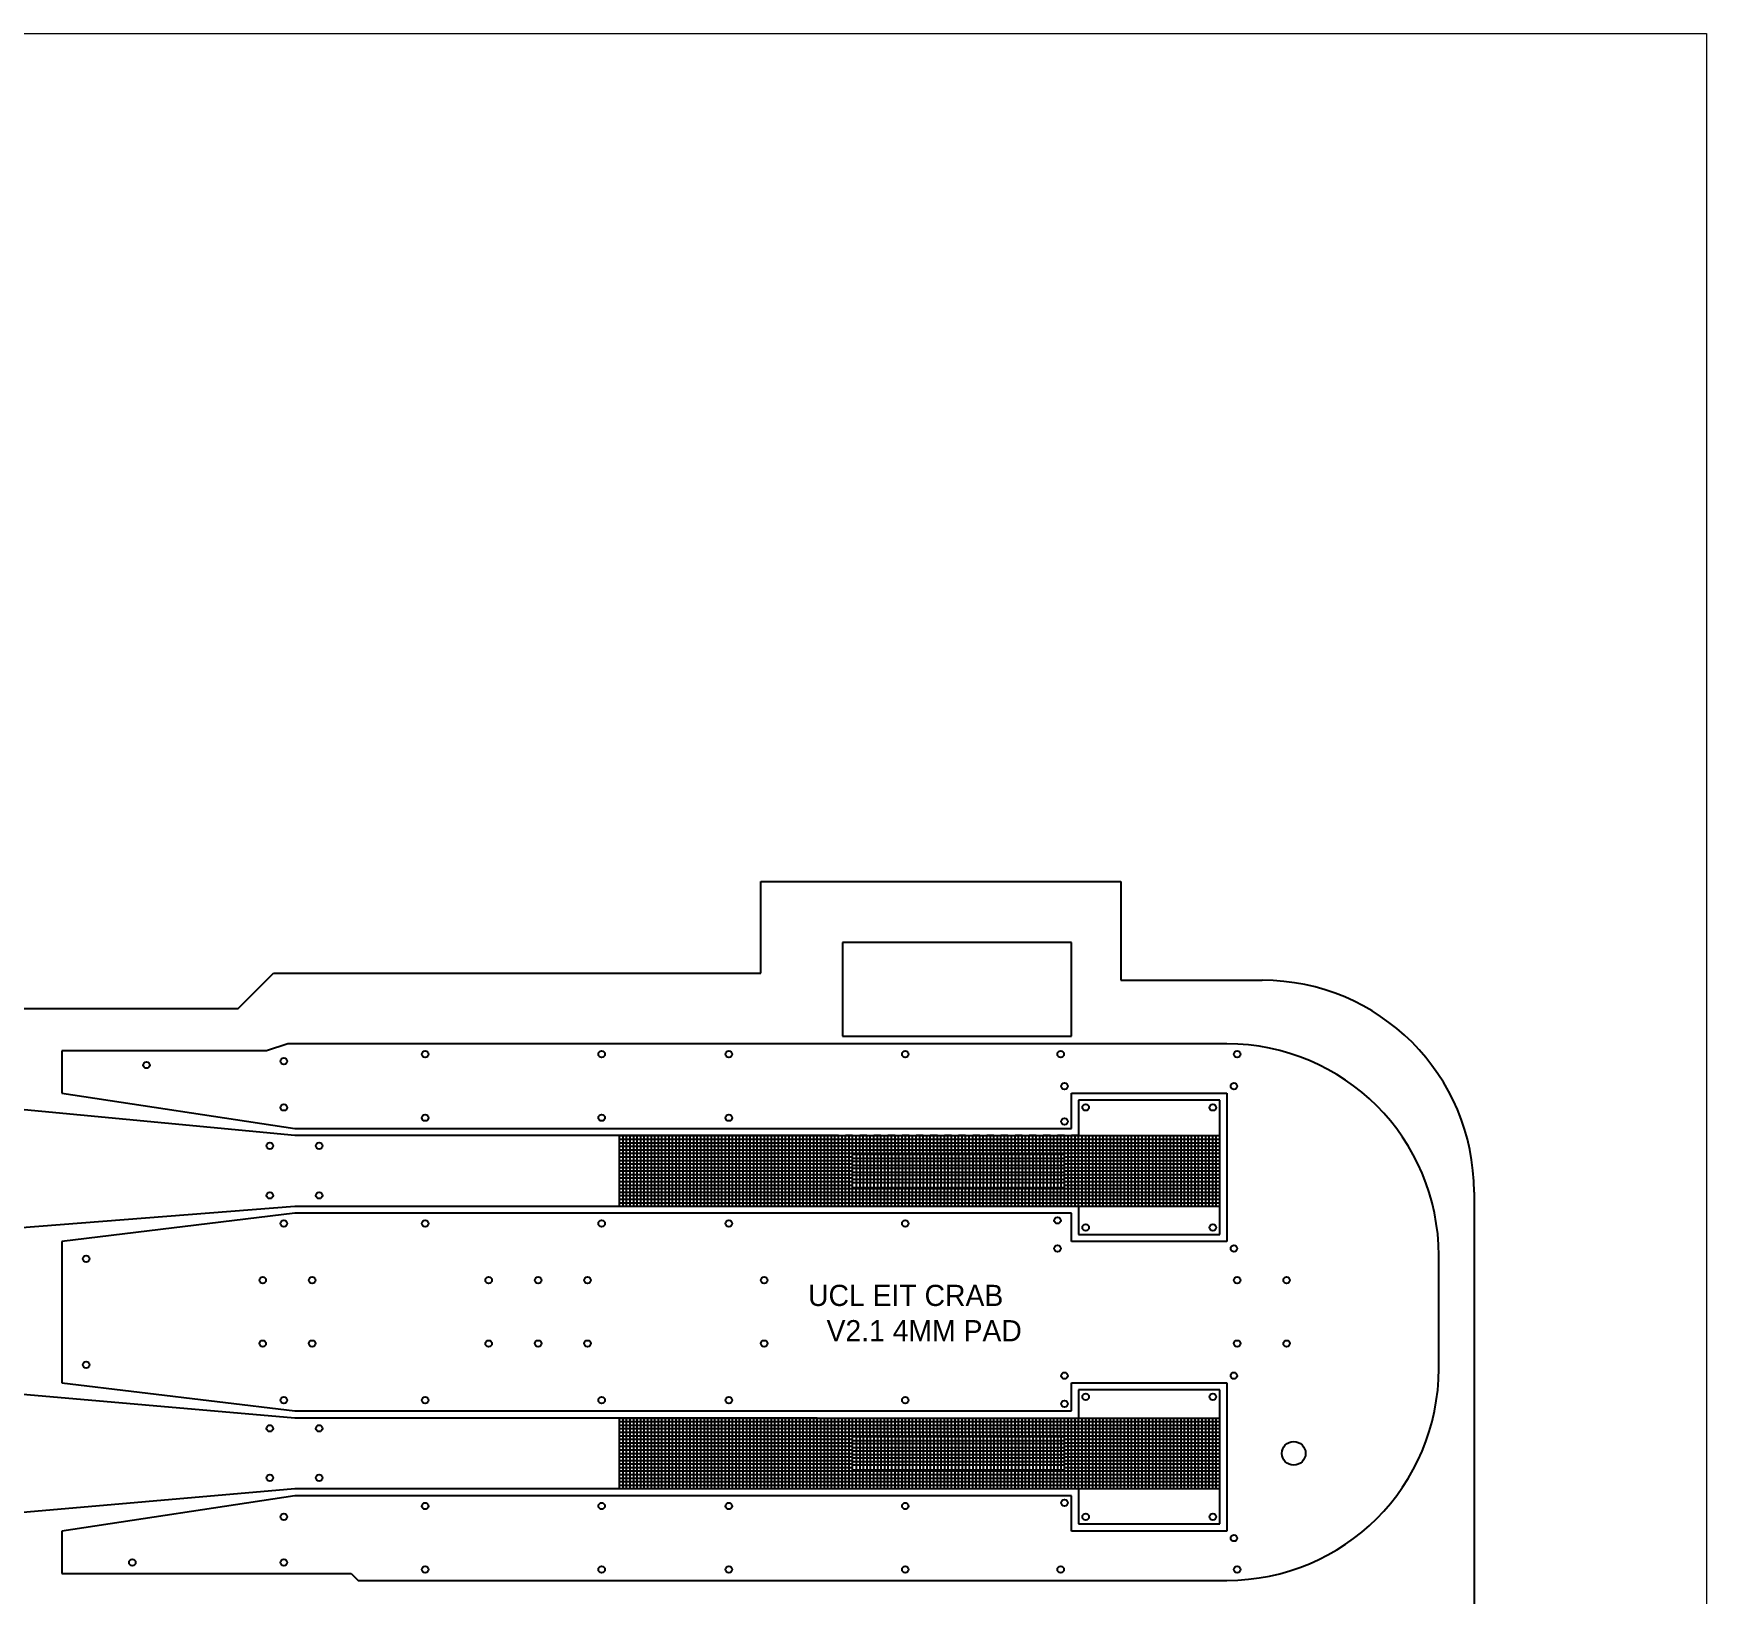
# Model space of a CAD drawing. Header units: millimetres. Extents: x 43.3 to 83.3, y 94.2 to 164.2.
# Drawn here: x 59.6 to 83.29, y 142.1 to 164.21 of the extents above; entities that cross this region are included whole.
import ezdxf

# ---------------------------------------------------------------- set-up
doc = ezdxf.new("R2010")
doc.units = ezdxf.units.MM
for name, color, linetype in [('Adhesion Layer', 52, 'Continuous'), ('Foil', 5, 'Continuous'), ('Opening', 1, 'Continuous'), ('Outline', 3, 'Continuous'), ('Rasters', 6, 'Continuous')]:
    doc.layers.add(name, color=color, linetype=linetype)

# ---------------------------------------------------------------- blocks, each defined once
blk = doc.blocks.new('*U50')
at = {"layer": 'Rasters'}
blk.add_line((0, 0.233), (0, -0.233), dxfattribs=at)
blk = doc.blocks.new('*U51')
at = {"layer": 'Rasters', "color": 0, "linetype": 'ByBlock', "lineweight": -2, "transparency": 16777216}
for p in [(0, 0), (0.05, 0), (0.1, 0), (0.15, 0), (0.2, 0), (0.25, 0), (0.3, 0), (0.35, 0), (0.4, 0), (0.45, 0), (0.5, 0), (0.55, 0), (0.6, 0), (0.65, 0), (0.7, 0), (0.75, 0), (0.8, 0), (0.85, 0), (0.9, 0), (0.95, 0), (1, 0), (1.05, 0), (1.1, 0), (1.15, 0), (1.2, 0), (1.25, 0), (1.3, 0), (1.35, 0), (1.4, 0), (1.45, 0), (1.5, 0), (1.55, 0), (1.6, 0), (1.65, 0), (1.7, 0), (1.75, 0), (1.8, 0), (1.85, 0), (1.9, 0), (1.95, 0), (2, 0), (2.05, 0), (2.1, 0), (2.15, 0), (2.2, 0), (2.25, 0), (2.3, 0), (2.35, 0), (2.4, 0), (2.45, 0), (2.5, 0), (2.55, 0), (2.6, 0), (2.65, 0), (2.7, 0), (2.75, 0), (2.8, 0), (2.85, 0), (2.9, 0)]:
    blk.add_blockref('*U50', p, dxfattribs=at)
blk = doc.blocks.new('*U48')
at = {"layer": 'Rasters'}
blk.add_line((0, 0.233), (0, -0.233), dxfattribs=at)
blk = doc.blocks.new('*U49')
at = {"layer": 'Rasters', "color": 0, "linetype": 'ByBlock', "lineweight": -2, "transparency": 16777216}
for p in [(0, 0), (0.05, 0), (0.1, 0), (0.15, 0), (0.2, 0), (0.25, 0), (0.3, 0), (0.35, 0), (0.4, 0), (0.45, 0), (0.5, 0), (0.55, 0), (0.6, 0), (0.65, 0), (0.7, 0), (0.75, 0), (0.8, 0), (0.85, 0), (0.9, 0), (0.95, 0), (1, 0), (1.05, 0), (1.1, 0), (1.15, 0), (1.2, 0), (1.25, 0), (1.3, 0), (1.35, 0), (1.4, 0), (1.45, 0), (1.5, 0), (1.55, 0), (1.6, 0), (1.65, 0), (1.7, 0), (1.75, 0), (1.8, 0), (1.85, 0), (1.9, 0), (1.95, 0), (2, 0), (2.05, 0), (2.1, 0), (2.15, 0), (2.2, 0), (2.25, 0), (2.3, 0), (2.35, 0), (2.4, 0), (2.45, 0), (2.5, 0), (2.55, 0), (2.6, 0), (2.65, 0), (2.7, 0), (2.75, 0), (2.8, 0), (2.85, 0), (2.9, 0)]:
    blk.add_blockref('*U48', p, dxfattribs=at)

msp = doc.modelspace()

# ---------------------------------------------------------------- linework, layer by layer
at = {"layer": 'Adhesion Layer'}
for p, q in [((67.9, 148.6), (76.4, 148.6)), ((67.9, 147.6), (67.9, 148.6)), ((67.9, 148.55), (76.4, 148.55)), ((67.95, 147.6), (67.95, 148.6)), ((68, 147.6), (68, 148.6)), ((68.05, 147.6), (68.05, 148.6)), ((68.1, 147.6), (68.1, 148.6)), ((68.15, 147.6), (68.15, 148.6)), ((68.2, 147.6), (68.2, 148.6)), ((68.25, 147.6), (68.25, 148.6)), ((68.3, 147.6), (68.3, 148.6)), ((68.35, 147.6), (68.35, 148.6)), ((68.4, 147.6), (68.4, 148.6)), ((68.45, 147.6), (68.45, 148.6)), ((68.5, 147.6), (68.5, 148.6)), ((68.55, 147.6), (68.55, 148.6)), ((68.6, 147.6), (68.6, 148.6)), ((68.65, 147.6), (68.65, 148.6)), ((68.7, 147.6), (68.7, 148.6)), ((68.75, 147.6), (68.75, 148.6)), ((68.8, 147.6), (68.8, 148.6)), ((68.85, 147.6), (68.85, 148.6)), ((68.9, 147.6), (68.9, 148.6)), ((68.95, 147.6), (68.95, 148.6)), ((69, 147.6), (69, 148.6)), ((69.05, 147.6), (69.05, 148.6)), ((69.1, 147.6), (69.1, 148.6)), ((69.15, 147.6), (69.15, 148.6)), ((69.2, 147.6), (69.2, 148.6)), ((69.25, 147.6), (69.25, 148.6)), ((69.3, 147.6), (69.3, 148.6)), ((69.35, 147.6), (69.35, 148.6)), ((69.4, 147.6), (69.4, 148.6)), ((69.45, 147.6), (69.45, 148.6)), ((69.5, 147.6), (69.5, 148.6)), ((69.55, 147.6), (69.55, 148.6)), ((69.6, 147.6), (69.6, 148.6)), ((69.65, 147.6), (69.65, 148.6)), ((69.7, 147.6), (69.7, 148.6)), ((69.75, 147.6), (69.75, 148.6)), ((69.8, 147.6), (69.8, 148.6)), ((69.85, 147.6), (69.85, 148.6)), ((69.9, 147.6), (69.9, 148.6)), ((69.95, 147.6), (69.95, 148.6)), ((70, 147.6), (70, 148.6)), ((70.05, 147.6), (70.05, 148.6)), ((70.1, 147.6), (70.1, 148.6)), ((70.15, 147.6), (70.15, 148.6)), ((70.2, 147.6), (70.2, 148.6)), ((70.25, 147.6), (70.25, 148.6)), ((70.3, 147.6), (70.3, 148.6)), ((70.35, 147.6), (70.35, 148.6)), ((70.4, 147.6), (70.4, 148.6)), ((70.45, 147.6), (70.45, 148.6)), ((70.5, 147.6), (70.5, 148.6)), ((70.55, 147.6), (70.55, 148.6)), ((70.6, 147.6), (70.6, 148.6)), ((70.65, 147.6), (70.65, 148.6)), ((70.7, 147.6), (70.7, 148.6)), ((70.75, 147.6), (70.75, 148.6)), ((70.8, 147.6), (70.8, 148.6)), ((70.85, 147.6), (70.85, 148.6)), ((70.9, 147.6), (70.9, 148.6)), ((70.95, 147.6), (70.95, 148.6)), ((71, 147.6), (71, 148.6)), ((71.05, 147.6), (71.05, 148.6)), ((71.1, 147.6), (71.1, 148.6)), ((71.15, 147.6), (71.15, 148.6)), ((71.2, 147.6), (71.2, 148.6)), ((71.25, 148.333), (71.25, 148.6)), ((71.3, 148.333), (71.3, 148.6)), ((71.35, 148.333), (71.35, 148.6)), ((71.4, 148.333), (71.4, 148.6)), ((71.45, 148.333), (71.45, 148.6)), ((71.5, 148.333), (71.5, 148.6)), ((71.55, 148.333), (71.55, 148.6)), ((71.6, 148.333), (71.6, 148.6)), ((71.65, 148.333), (71.65, 148.6)), ((71.7, 148.333), (71.7, 148.6)), ((71.75, 148.333), (71.75, 148.6)), ((71.8, 148.333), (71.8, 148.6)), ((71.85, 148.333), (71.85, 148.6)), ((71.9, 148.333), (71.9, 148.6)), ((71.95, 148.333), (71.95, 148.6)), ((72, 148.333), (72, 148.6)), ((72.05, 148.333), (72.05, 148.6)), ((72.1, 148.333), (72.1, 148.6)), ((72.15, 148.333), (72.15, 148.6)), ((72.2, 148.333), (72.2, 148.6)), ((72.25, 148.333), (72.25, 148.6)), ((72.3, 148.333), (72.3, 148.6)), ((72.35, 148.333), (72.35, 148.6)), ((72.4, 148.333), (72.4, 148.6)), ((72.45, 148.333), (72.45, 148.6)), ((72.5, 148.333), (72.5, 148.6)), ((72.55, 148.333), (72.55, 148.6)), ((72.6, 148.333), (72.6, 148.6)), ((72.65, 148.333), (72.65, 148.6)), ((72.7, 148.333), (72.7, 148.6)), ((72.75, 148.333), (72.75, 148.6)), ((72.8, 148.333), (72.8, 148.6)), ((72.85, 148.333), (72.85, 148.6)), ((72.9, 148.333), (72.9, 148.6)), ((72.95, 148.333), (72.95, 148.6)), ((73, 148.333), (73, 148.6)), ((73.05, 148.333), (73.05, 148.6)), ((73.1, 148.333), (73.1, 148.6)), ((73.15, 148.333), (73.15, 148.6)), ((73.2, 148.333), (73.2, 148.6)), ((73.25, 148.333), (73.25, 148.6)), ((73.3, 148.333), (73.3, 148.6)), ((73.35, 148.333), (73.35, 148.6)), ((73.4, 148.333), (73.4, 148.6)), ((73.45, 148.333), (73.45, 148.6)), ((73.5, 148.333), (73.5, 148.6)), ((73.55, 148.333), (73.55, 148.6)), ((73.6, 148.333), (73.6, 148.6)), ((73.65, 148.333), (73.65, 148.6)), ((73.7, 148.333), (73.7, 148.6)), ((73.75, 148.333), (73.75, 148.6)), ((73.8, 148.333), (73.8, 148.6)), ((73.85, 148.333), (73.85, 148.6)), ((73.9, 148.333), (73.9, 148.6)), ((73.95, 148.333), (73.95, 148.6)), ((74, 148.333), (74, 148.6)), ((74.05, 148.333), (74.05, 148.6)), ((74.1, 148.333), (74.1, 148.6)), ((74.15, 148.333), (74.15, 148.6)), ((74.2, 147.6), (74.2, 148.6)), ((74.25, 147.6), (74.25, 148.6)), ((74.3, 147.6), (74.3, 148.6)), ((74.35, 147.6), (74.35, 148.6)), ((74.4, 147.6), (74.4, 148.6)), ((74.45, 147.6), (74.45, 148.6)), ((74.5, 147.6), (74.5, 148.6)), ((74.55, 147.6), (74.55, 148.6)), ((74.6, 147.6), (74.6, 148.6)), ((74.65, 147.6), (74.65, 148.6)), ((74.7, 147.6), (74.7, 148.6)), ((74.75, 147.6), (74.75, 148.6)), ((74.8, 147.6), (74.8, 148.6)), ((74.85, 147.6), (74.85, 148.6)), ((74.9, 147.6), (74.9, 148.6)), ((74.95, 147.6), (74.95, 148.6)), ((75, 147.6), (75, 148.6)), ((75.05, 147.6), (75.05, 148.6)), ((75.1, 147.6), (75.1, 148.6)), ((75.15, 147.6), (75.15, 148.6)), ((75.2, 147.6), (75.2, 148.6)), ((75.25, 147.6), (75.25, 148.6)), ((75.3, 147.6), (75.3, 148.6)), ((75.35, 147.6), (75.35, 148.6)), ((75.4, 147.6), (75.4, 148.6)), ((75.45, 147.6), (75.45, 148.6)), ((75.5, 147.6), (75.5, 148.6)), ((75.55, 147.6), (75.55, 148.6)), ((75.6, 147.6), (75.6, 148.6)), ((75.65, 147.6), (75.65, 148.6)), ((75.7, 147.6), (75.7, 148.6)), ((75.75, 147.6), (75.75, 148.6)), ((75.8, 147.6), (75.8, 148.6)), ((75.85, 147.6), (75.85, 148.6)), ((75.9, 147.6), (75.9, 148.6)), ((75.95, 147.6), (75.95, 148.6)), ((76, 147.6), (76, 148.6)), ((76.05, 147.6), (76.05, 148.6)), ((76.1, 147.6), (76.1, 148.6)), ((76.15, 147.6), (76.15, 148.6)), ((76.2, 147.6), (76.2, 148.6)), ((76.25, 147.6), (76.25, 148.6)), ((76.3, 147.6), (76.3, 148.6)), ((76.35, 147.6), (76.35, 148.6)), ((76.4, 147.6), (76.4, 148.6)), ((67.9, 148.5), (76.4, 148.5)), ((67.9, 148.45), (76.4, 148.45)), ((67.9, 148.4), (76.4, 148.4)), ((67.9, 148.35), (76.4, 148.35)), ((67.9, 148.3), (71.2, 148.3)), ((67.9, 148.25), (71.2, 148.25)), ((67.9, 148.2), (71.2, 148.2)), ((67.9, 148.15), (71.2, 148.15)), ((67.9, 148.1), (71.2, 148.1)), ((74.2, 148.3), (76.4, 148.3)), ((74.2, 148.25), (76.4, 148.25)), ((74.2, 148.2), (76.4, 148.2)), ((74.2, 148.15), (76.4, 148.15)), ((74.2, 148.1), (76.4, 148.1)), ((67.9, 148.05), (71.2, 148.05)), ((67.9, 148), (71.2, 148)), ((67.9, 147.95), (71.2, 147.95)), ((67.9, 147.9), (71.2, 147.9)), ((67.9, 147.85), (76.4, 147.85)), ((71.25, 147.6), (71.25, 147.867)), ((71.3, 147.6), (71.3, 147.867)), ((71.35, 147.6), (71.35, 147.867)), ((71.4, 147.6), (71.4, 147.867)), ((71.45, 147.6), (71.45, 147.867)), ((71.5, 147.6), (71.5, 147.867)), ((71.55, 147.6), (71.55, 147.867)), ((71.6, 147.6), (71.6, 147.867)), ((71.65, 147.6), (71.65, 147.867)), ((71.7, 147.6), (71.7, 147.867)), ((71.75, 147.6), (71.75, 147.867)), ((71.8, 147.6), (71.8, 147.867)), ((71.85, 147.6), (71.85, 147.867)), ((71.9, 147.6), (71.9, 147.867)), ((71.95, 147.6), (71.95, 147.867)), ((72, 147.6), (72, 147.867)), ((72.05, 147.6), (72.05, 147.867)), ((72.1, 147.6), (72.1, 147.867)), ((72.15, 147.6), (72.15, 147.867)), ((72.2, 147.6), (72.2, 147.867)), ((72.25, 147.6), (72.25, 147.867)), ((72.3, 147.6), (72.3, 147.867)), ((72.35, 147.6), (72.35, 147.867)), ((72.4, 147.6), (72.4, 147.867)), ((72.45, 147.6), (72.45, 147.867)), ((72.5, 147.6), (72.5, 147.867)), ((72.55, 147.6), (72.55, 147.867)), ((72.6, 147.6), (72.6, 147.867)), ((72.65, 147.6), (72.65, 147.867)), ((72.7, 147.6), (72.7, 147.867)), ((72.75, 147.6), (72.75, 147.867)), ((72.8, 147.6), (72.8, 147.867)), ((72.85, 147.6), (72.85, 147.867)), ((72.9, 147.6), (72.9, 147.867)), ((72.95, 147.6), (72.95, 147.867)), ((73, 147.6), (73, 147.867)), ((73.05, 147.6), (73.05, 147.867)), ((73.1, 147.6), (73.1, 147.867)), ((73.15, 147.6), (73.15, 147.867)), ((73.2, 147.6), (73.2, 147.867)), ((73.25, 147.6), (73.25, 147.867)), ((73.3, 147.6), (73.3, 147.867)), ((73.35, 147.6), (73.35, 147.867)), ((73.4, 147.6), (73.4, 147.867)), ((73.45, 147.6), (73.45, 147.867)), ((73.5, 147.6), (73.5, 147.867)), ((73.55, 147.6), (73.55, 147.867)), ((73.6, 147.6), (73.6, 147.867)), ((73.65, 147.6), (73.65, 147.867)), ((73.7, 147.6), (73.7, 147.867)), ((73.75, 147.6), (73.75, 147.867)), ((73.8, 147.6), (73.8, 147.867)), ((73.85, 147.6), (73.85, 147.867)), ((73.9, 147.6), (73.9, 147.867)), ((73.95, 147.6), (73.95, 147.867)), ((74, 147.6), (74, 147.867)), ((74.05, 147.6), (74.05, 147.867)), ((74.1, 147.6), (74.1, 147.867)), ((74.15, 147.6), (74.15, 147.867)), ((74.2, 148.05), (76.4, 148.05)), ((74.2, 148), (76.4, 148)), ((74.2, 147.95), (76.4, 147.95)), ((74.2, 147.9), (76.4, 147.9)), ((67.9, 147.8), (76.4, 147.8)), ((67.9, 147.75), (76.4, 147.75)), ((67.9, 147.7), (76.4, 147.7)), ((67.9, 147.65), (76.4, 147.65)), ((67.9, 147.6), (76.4, 147.6)), ((67.9, 143.6), (67.9, 144.6)), ((67.9, 144.6), (76.4, 144.6)), ((67.9, 144.55), (76.4, 144.55)), ((67.95, 143.6), (67.95, 144.6)), ((68, 143.6), (68, 144.6)), ((68.05, 143.6), (68.05, 144.6)), ((68.1, 143.6), (68.1, 144.6)), ((68.15, 143.6), (68.15, 144.6)), ((68.2, 143.6), (68.2, 144.6)), ((68.25, 143.6), (68.25, 144.6)), ((68.3, 143.6), (68.3, 144.6)), ((68.35, 143.6), (68.35, 144.6)), ((68.4, 143.6), (68.4, 144.6)), ((68.45, 143.6), (68.45, 144.6)), ((68.5, 143.6), (68.5, 144.6)), ((68.55, 143.6), (68.55, 144.6)), ((68.6, 143.6), (68.6, 144.6)), ((68.65, 143.6), (68.65, 144.6)), ((68.7, 143.6), (68.7, 144.6)), ((68.75, 143.6), (68.75, 144.6)), ((68.8, 143.6), (68.8, 144.6)), ((68.85, 143.6), (68.85, 144.6)), ((68.9, 143.6), (68.9, 144.6)), ((68.95, 143.6), (68.95, 144.6)), ((69, 143.6), (69, 144.6)), ((69.05, 143.6), (69.05, 144.6)), ((69.1, 143.6), (69.1, 144.6)), ((69.15, 143.6), (69.15, 144.6)), ((69.2, 143.6), (69.2, 144.6)), ((69.25, 143.6), (69.25, 144.6)), ((69.3, 143.6), (69.3, 144.6)), ((69.35, 143.6), (69.35, 144.6)), ((69.4, 143.6), (69.4, 144.6)), ((69.45, 143.6), (69.45, 144.6)), ((69.5, 143.6), (69.5, 144.6)), ((69.55, 143.6), (69.55, 144.6)), ((69.6, 143.6), (69.6, 144.6)), ((69.65, 143.6), (69.65, 144.6)), ((69.7, 143.6), (69.7, 144.6)), ((69.75, 143.6), (69.75, 144.6)), ((69.8, 143.6), (69.8, 144.6)), ((69.85, 143.6), (69.85, 144.6)), ((69.9, 143.6), (69.9, 144.6)), ((69.95, 143.6), (69.95, 144.6)), ((70, 143.6), (70, 144.6)), ((70.05, 143.6), (70.05, 144.6)), ((70.1, 143.6), (70.1, 144.6)), ((70.15, 143.6), (70.15, 144.6)), ((70.2, 143.6), (70.2, 144.6)), ((70.25, 143.6), (70.25, 144.6)), ((70.3, 143.6), (70.3, 144.6)), ((70.35, 143.6), (70.35, 144.6)), ((70.4, 143.6), (70.4, 144.6)), ((70.45, 143.6), (70.45, 144.6)), ((70.5, 143.6), (70.5, 144.6)), ((70.55, 143.6), (70.55, 144.6)), ((70.6, 143.6), (70.6, 144.6)), ((70.65, 143.6), (70.65, 144.6)), ((70.7, 143.6), (70.7, 144.6)), ((70.75, 143.6), (70.75, 144.6)), ((70.8, 143.6), (70.8, 144.6)), ((70.85, 143.6), (70.85, 144.6)), ((70.9, 143.6), (70.9, 144.6)), ((70.95, 143.6), (70.95, 144.6)), ((71, 143.6), (71, 144.6)), ((71.05, 143.6), (71.05, 144.6)), ((71.1, 143.6), (71.1, 144.6)), ((71.15, 143.6), (71.15, 144.6)), ((71.2, 143.6), (71.2, 144.6)), ((71.25, 144.333), (71.25, 144.6)), ((71.3, 144.333), (71.3, 144.6)), ((71.35, 144.333), (71.35, 144.6)), ((71.4, 144.333), (71.4, 144.6)), ((71.45, 144.333), (71.45, 144.6)), ((71.5, 144.333), (71.5, 144.6)), ((71.55, 144.333), (71.55, 144.6)), ((71.6, 144.333), (71.6, 144.6)), ((71.65, 144.333), (71.65, 144.6)), ((71.7, 144.333), (71.7, 144.6)), ((71.75, 144.333), (71.75, 144.6)), ((71.8, 144.333), (71.8, 144.6)), ((71.85, 144.333), (71.85, 144.6)), ((71.9, 144.333), (71.9, 144.6)), ((71.95, 144.333), (71.95, 144.6)), ((72, 144.333), (72, 144.6)), ((72.05, 144.333), (72.05, 144.6)), ((72.1, 144.333), (72.1, 144.6)), ((72.15, 144.333), (72.15, 144.6)), ((72.2, 144.333), (72.2, 144.6)), ((72.25, 144.333), (72.25, 144.6)), ((72.3, 144.333), (72.3, 144.6)), ((72.35, 144.333), (72.35, 144.6)), ((72.4, 144.333), (72.4, 144.6)), ((72.45, 144.333), (72.45, 144.6)), ((72.5, 144.333), (72.5, 144.6)), ((72.55, 144.333), (72.55, 144.6)), ((72.6, 144.333), (72.6, 144.6)), ((72.65, 144.333), (72.65, 144.6)), ((72.7, 144.333), (72.7, 144.6)), ((72.75, 144.333), (72.75, 144.6)), ((72.8, 144.333), (72.8, 144.6)), ((72.85, 144.333), (72.85, 144.6)), ((72.9, 144.333), (72.9, 144.6)), ((72.95, 144.333), (72.95, 144.6)), ((73, 144.333), (73, 144.6)), ((73.05, 144.333), (73.05, 144.6)), ((73.1, 144.333), (73.1, 144.6)), ((73.15, 144.333), (73.15, 144.6)), ((73.2, 144.333), (73.2, 144.6)), ((73.25, 144.333), (73.25, 144.6)), ((73.3, 144.333), (73.3, 144.6)), ((73.35, 144.333), (73.35, 144.6)), ((73.4, 144.333), (73.4, 144.6)), ((73.45, 144.333), (73.45, 144.6)), ((73.5, 144.333), (73.5, 144.6)), ((73.55, 144.333), (73.55, 144.6)), ((73.6, 144.333), (73.6, 144.6)), ((73.65, 144.333), (73.65, 144.6)), ((73.7, 144.333), (73.7, 144.6)), ((73.75, 144.333), (73.75, 144.6)), ((73.8, 144.333), (73.8, 144.6)), ((73.85, 144.333), (73.85, 144.6)), ((73.9, 144.333), (73.9, 144.6)), ((73.95, 144.333), (73.95, 144.6)), ((74, 144.333), (74, 144.6)), ((74.05, 144.333), (74.05, 144.6)), ((74.1, 144.333), (74.1, 144.6)), ((74.15, 144.333), (74.15, 144.6)), ((74.2, 143.6), (74.2, 144.6)), ((74.25, 143.6), (74.25, 144.6)), ((74.3, 143.6), (74.3, 144.6)), ((74.35, 143.6), (74.35, 144.6)), ((74.4, 143.6), (74.4, 144.6)), ((74.45, 143.6), (74.45, 144.6)), ((74.5, 143.6), (74.5, 144.6)), ((74.55, 143.6), (74.55, 144.6)), ((74.6, 143.6), (74.6, 144.6)), ((74.65, 143.6), (74.65, 144.6)), ((74.7, 143.6), (74.7, 144.6)), ((74.75, 143.6), (74.75, 144.6)), ((74.8, 143.6), (74.8, 144.6)), ((74.85, 143.6), (74.85, 144.6)), ((74.9, 143.6), (74.9, 144.6)), ((74.95, 143.6), (74.95, 144.6)), ((75, 143.6), (75, 144.6)), ((75.05, 143.6), (75.05, 144.6)), ((75.1, 143.6), (75.1, 144.6)), ((75.15, 143.6), (75.15, 144.6)), ((75.2, 143.6), (75.2, 144.6)), ((75.25, 143.6), (75.25, 144.6)), ((75.3, 143.6), (75.3, 144.6)), ((75.35, 143.6), (75.35, 144.6)), ((75.4, 143.6), (75.4, 144.6)), ((75.45, 143.6), (75.45, 144.6)), ((75.5, 143.6), (75.5, 144.6)), ((75.55, 143.6), (75.55, 144.6)), ((75.6, 143.6), (75.6, 144.6)), ((75.65, 143.6), (75.65, 144.6)), ((75.7, 143.6), (75.7, 144.6)), ((75.75, 143.6), (75.75, 144.6)), ((75.8, 143.6), (75.8, 144.6)), ((75.85, 143.6), (75.85, 144.6)), ((75.9, 143.6), (75.9, 144.6)), ((75.95, 143.6), (75.95, 144.6)), ((76, 143.6), (76, 144.6)), ((76.05, 143.6), (76.05, 144.6)), ((76.1, 143.6), (76.1, 144.6)), ((76.15, 143.6), (76.15, 144.6)), ((76.2, 143.6), (76.2, 144.6)), ((76.25, 143.6), (76.25, 144.6)), ((76.3, 143.6), (76.3, 144.6)), ((76.35, 143.6), (76.35, 144.6)), ((76.4, 143.6), (76.4, 144.6)), ((67.9, 144.5), (76.4, 144.5)), ((67.9, 144.45), (76.4, 144.45)), ((67.9, 144.4), (76.4, 144.4)), ((67.9, 144.35), (76.4, 144.35)), ((67.9, 144.3), (71.2, 144.3)), ((74.2, 144.3), (76.4, 144.3)), ((67.9, 144.25), (71.2, 144.25)), ((67.9, 144.2), (71.2, 144.2)), ((67.9, 144.15), (71.2, 144.15)), ((67.9, 144.1), (71.2, 144.1)), ((67.9, 144.05), (71.2, 144.05)), ((74.2, 144.25), (76.4, 144.25)), ((74.2, 144.2), (76.4, 144.2)), ((74.2, 144.15), (76.4, 144.15)), ((74.2, 144.1), (76.4, 144.1)), ((74.2, 144.05), (76.4, 144.05)), ((67.9, 144), (71.2, 144)), ((67.9, 143.95), (71.2, 143.95)), ((67.9, 143.9), (71.2, 143.9)), ((67.9, 143.85), (76.4, 143.85)), ((71.25, 143.6), (71.25, 143.867)), ((71.3, 143.6), (71.3, 143.867)), ((71.35, 143.6), (71.35, 143.867)), ((71.4, 143.6), (71.4, 143.867)), ((71.45, 143.6), (71.45, 143.867)), ((71.5, 143.6), (71.5, 143.867)), ((71.55, 143.6), (71.55, 143.867)), ((71.6, 143.6), (71.6, 143.867)), ((71.65, 143.6), (71.65, 143.867)), ((71.7, 143.6), (71.7, 143.867)), ((71.75, 143.6), (71.75, 143.867)), ((71.8, 143.6), (71.8, 143.867)), ((71.85, 143.6), (71.85, 143.867)), ((71.9, 143.6), (71.9, 143.867)), ((71.95, 143.6), (71.95, 143.867)), ((72, 143.6), (72, 143.867)), ((72.05, 143.6), (72.05, 143.867)), ((72.1, 143.6), (72.1, 143.867)), ((72.15, 143.6), (72.15, 143.867)), ((72.2, 143.6), (72.2, 143.867)), ((72.25, 143.6), (72.25, 143.867)), ((72.3, 143.6), (72.3, 143.867)), ((72.35, 143.6), (72.35, 143.867)), ((72.4, 143.6), (72.4, 143.867)), ((72.45, 143.6), (72.45, 143.867)), ((72.5, 143.6), (72.5, 143.867)), ((72.55, 143.6), (72.55, 143.867)), ((72.6, 143.6), (72.6, 143.867)), ((72.65, 143.6), (72.65, 143.867)), ((72.7, 143.6), (72.7, 143.867)), ((72.75, 143.6), (72.75, 143.867)), ((72.8, 143.6), (72.8, 143.867)), ((72.85, 143.6), (72.85, 143.867)), ((72.9, 143.6), (72.9, 143.867)), ((72.95, 143.6), (72.95, 143.867)), ((73, 143.6), (73, 143.867)), ((73.05, 143.6), (73.05, 143.867)), ((73.1, 143.6), (73.1, 143.867)), ((73.15, 143.6), (73.15, 143.867)), ((73.2, 143.6), (73.2, 143.867)), ((73.25, 143.6), (73.25, 143.867)), ((73.3, 143.6), (73.3, 143.867)), ((73.35, 143.6), (73.35, 143.867)), ((73.4, 143.6), (73.4, 143.867)), ((73.45, 143.6), (73.45, 143.867)), ((73.5, 143.6), (73.5, 143.867)), ((73.55, 143.6), (73.55, 143.867)), ((73.6, 143.6), (73.6, 143.867)), ((73.65, 143.6), (73.65, 143.867)), ((73.7, 143.6), (73.7, 143.867)), ((73.75, 143.6), (73.75, 143.867)), ((73.8, 143.6), (73.8, 143.867)), ((73.85, 143.6), (73.85, 143.867)), ((73.9, 143.6), (73.9, 143.867)), ((73.95, 143.6), (73.95, 143.867)), ((74, 143.6), (74, 143.867)), ((74.05, 143.6), (74.05, 143.867)), ((74.1, 143.6), (74.1, 143.867)), ((74.15, 143.6), (74.15, 143.867)), ((74.2, 144), (76.4, 144)), ((74.2, 143.95), (76.4, 143.95)), ((74.2, 143.9), (76.4, 143.9)), ((67.9, 143.8), (76.4, 143.8)), ((67.9, 143.75), (76.4, 143.75)), ((67.9, 143.7), (76.4, 143.7)), ((67.9, 143.65), (76.4, 143.65)), ((67.9, 143.6), (76.4, 143.6))]:
    msp.add_line(p, q, dxfattribs=at)
at = {"layer": 'Foil'}
for p, q in [((74.2, 151.336), (71.057, 151.336)), ((71.057, 151.336), (71.057, 150.01)), ((74.3, 151.336), (74.2, 151.336)), ((74.3, 150.01), (74.3, 151.336)), ((71.057, 150.01), (74.2, 150.01)), ((74.2, 150.01), (74.3, 150.01)), ((62.9, 149.8), (60, 149.8)), ((60, 149.8), (60, 149.2)), ((63.2, 149.9), (62.9, 149.8)), ((70.7, 149.9), (63.2, 149.9)), ((74.4, 149.9), (70.7, 149.9)), ((76.4, 149.9), (74.4, 149.9)), ((76.5, 149.9), (76.4, 149.9)), ((63.3, 148.6), (51.7, 149.7)), ((60, 149.2), (63.3, 148.7)), ((74.3, 148.7), (74.3, 149.2)), ((74.3, 149.2), (74.4, 149.2)), ((74.4, 149.2), (76.5, 149.2)), ((76.4, 149.1), (74.4, 149.1)), ((74.4, 149.1), (74.4, 148.6)), ((76.4, 147.2), (76.4, 149.1)), ((76.5, 149.2), (76.5, 148.1)), ((63.3, 148.7), (63.4, 148.7)), ((67.9, 148.6), (63.3, 148.6)), ((63.4, 148.7), (68.1, 148.7)), ((70.7, 148.6), (67.9, 148.6)), ((68.1, 148.7), (70.7, 148.7)), ((70.7, 148.7), (74.3, 148.7)), ((71, 148.6), (70.7, 148.6)), ((71, 148.6), (74.3, 148.6)), ((71.2, 148.6), (71.1, 148.6)), ((71.4, 148.6), (71.3, 148.6)), ((71.6, 148.6), (71.5, 148.6)), ((71.8, 148.6), (71.7, 148.6)), ((72, 148.6), (71.9, 148.6)), ((72.2, 148.6), (72.1, 148.6)), ((72.4, 148.6), (72.3, 148.6)), ((72.6, 148.6), (72.5, 148.6)), ((72.8, 148.6), (72.7, 148.6)), ((73, 148.6), (72.9, 148.6)), ((73.2, 148.6), (73.1, 148.6)), ((73.4, 148.6), (73.3, 148.6)), ((73.6, 148.6), (73.5, 148.6)), ((73.8, 148.6), (73.7, 148.6)), ((74, 148.6), (73.9, 148.6)), ((74.2, 148.6), (74.1, 148.6)), ((74.4, 148.6), (74.3, 148.6)), ((76.5, 148.1), (76.5, 147.1)), ((51.7, 146.7), (63.3, 147.6)), ((63.3, 147.5), (60, 147.1)), ((63.3, 147.6), (64.2, 147.6)), ((64.3, 147.5), (63.3, 147.5)), ((64.2, 147.6), (67.9, 147.6)), ((68, 147.5), (64.3, 147.5)), ((67.9, 147.6), (70.7, 147.6)), ((70.7, 147.5), (68, 147.5)), ((70.7, 147.6), (71, 147.6)), ((74.2, 147.5), (70.7, 147.5)), ((71, 147.6), (74.3, 147.6)), ((71.1, 147.6), (71.2, 147.6)), ((71.3, 147.6), (71.4, 147.6)), ((71.5, 147.6), (71.6, 147.6)), ((71.7, 147.6), (71.8, 147.6)), ((71.9, 147.6), (72, 147.6)), ((72.1, 147.6), (72.2, 147.6)), ((72.3, 147.6), (72.4, 147.6)), ((72.5, 147.6), (72.6, 147.6)), ((72.7, 147.6), (72.8, 147.6)), ((72.9, 147.6), (73, 147.6)), ((73.1, 147.6), (73.2, 147.6)), ((73.3, 147.6), (73.4, 147.6)), ((73.5, 147.6), (73.6, 147.6)), ((73.7, 147.6), (73.8, 147.6)), ((73.9, 147.6), (74, 147.6)), ((74.1, 147.6), (74.2, 147.6)), ((74.3, 147.5), (74.2, 147.5)), ((74.3, 147.6), (74.4, 147.6)), ((74.3, 147.1), (74.3, 147.5)), ((74.4, 147.6), (74.4, 147.2)), ((74.4, 147.2), (76.4, 147.2)), ((60, 147.1), (60, 145.1)), ((74.4, 147.1), (74.3, 147.1)), ((76.5, 147.1), (74.4, 147.1)), ((79.5, 145.3), (79.5, 146.9)), ((63.3, 144.6), (51.7, 145.6)), ((60, 145.1), (63.3, 144.7)), ((74.3, 144.7), (74.3, 145.1)), ((74.3, 145.1), (74.4, 145.1)), ((74.4, 145.1), (76.5, 145.1)), ((76.4, 145), (74.4, 145)), ((74.4, 145), (74.4, 144.6)), ((76.4, 143.1), (76.4, 145)), ((76.5, 145.1), (76.5, 144.1)), ((63.3, 144.7), (64.4, 144.7)), ((64.3, 144.6), (63.3, 144.6)), ((67.9, 144.6), (64.3, 144.6)), ((64.4, 144.7), (68, 144.7)), ((70.7, 144.6), (67.9, 144.6)), ((68, 144.7), (70.7, 144.7)), ((70.7, 144.7), (74.3, 144.7)), ((70.7, 144.6), (74.4, 144.6)), ((76.5, 144.1), (76.5, 143)), ((51.7, 142.6), (63.3, 143.6)), ((63.3, 143.6), (64.2, 143.6)), ((64.2, 143.6), (67.9, 143.6)), ((67.9, 143.6), (70.7, 143.6)), ((70.7, 143.6), (71, 143.6)), ((71, 143.6), (74.3, 143.6)), ((74.3, 143.6), (74.4, 143.6)), ((74.4, 143.6), (74.4, 143.1)), ((63.3, 143.5), (60, 143)), ((64.4, 143.5), (63.3, 143.5)), ((68.1, 143.5), (64.4, 143.5)), ((70.7, 143.5), (68.1, 143.5)), ((74.2, 143.5), (70.7, 143.5)), ((74.3, 143.5), (74.2, 143.5)), ((74.3, 143), (74.3, 143.5)), ((74.4, 143.1), (76.4, 143.1)), ((60, 143), (60, 142.4)), ((74.4, 143), (74.3, 143)), ((76.5, 143), (74.4, 143)), ((60, 142.4), (64.1, 142.4)), ((64.1, 142.4), (64.2, 142.3)), ((64.2, 142.3), (70.7, 142.3)), ((70.7, 142.3), (74.2, 142.3)), ((74.2, 142.3), (76.4, 142.3)), ((76.4, 142.3), (76.5, 142.3))]:
    msp.add_line(p, q, dxfattribs=at)
for centre, radius in [((65.146, 149.754), 0.0463), ((67.646, 149.754), 0.0463), ((69.446, 149.754), 0.0463), ((71.946, 149.754), 0.0463), ((74.146, 149.754), 0.0463), ((76.646, 149.754), 0.0463), ((61.2, 149.6), 0.0463), ((63.146, 149.654), 0.0463), ((74.2, 149.3), 0.0463), ((76.6, 149.3), 0.0463), ((63.146, 149), 0.0463), ((74.5, 149), 0.0463), ((76.3, 149), 0.0463), ((65.146, 148.854), 0.0463), ((67.646, 148.854), 0.0463), ((69.446, 148.854), 0.0463), ((74.2, 148.8), 0.0463), ((62.946, 148.454), 0.0463), ((63.646, 148.454), 0.0463), ((62.946, 147.754), 0.0463), ((63.646, 147.754), 0.0463), ((63.146, 147.354), 0.0463), ((65.146, 147.354), 0.0463), ((67.646, 147.354), 0.0463), ((69.446, 147.354), 0.0463), ((71.946, 147.354), 0.0463), ((74.1, 147.4), 0.0463), ((74.5, 147.3), 0.0463), ((76.3, 147.3), 0.0463), ((60.346, 146.854), 0.0463), ((74.1, 147), 0.0463), ((76.6, 147), 0.0463), ((62.846, 146.554), 0.0463), ((63.546, 146.554), 0.0463), ((66.046, 146.554), 0.0463), ((66.746, 146.554), 0.0463), ((67.446, 146.554), 0.0463), ((69.946, 146.554), 0.0463), ((76.646, 146.554), 0.0463), ((77.346, 146.554), 0.0463), ((62.846, 145.654), 0.0463), ((63.546, 145.654), 0.0463), ((66.046, 145.654), 0.0463), ((66.746, 145.654), 0.0463), ((67.446, 145.654), 0.0463), ((69.946, 145.654), 0.0463), ((76.646, 145.654), 0.0463), ((77.346, 145.654), 0.0463), ((60.346, 145.354), 0.0463), ((74.2, 145.2), 0.0463), ((76.6, 145.2), 0.0463), ((63.146, 144.854), 0.0463), ((65.146, 144.854), 0.0463), ((67.646, 144.854), 0.0463), ((69.446, 144.854), 0.0463), ((71.946, 144.854), 0.0463), ((74.2, 144.8), 0.0463), ((74.5, 144.9), 0.0463), ((76.3, 144.9), 0.0463), ((62.946, 144.454), 0.0463), ((63.646, 144.454), 0.0463), ((77.446, 144.1), 0.168), ((62.946, 143.754), 0.0463), ((63.646, 143.754), 0.0463), ((65.146, 143.354), 0.0463), ((67.646, 143.354), 0.0463), ((69.446, 143.354), 0.0463), ((71.946, 143.354), 0.0463), ((74.2, 143.4), 0.0463), ((63.146, 143.2), 0.0463), ((74.5, 143.2), 0.0463), ((76.3, 143.2), 0.0463), ((76.6, 142.9), 0.0463), ((61, 142.554), 0.0463), ((63.146, 142.554), 0.0463), ((65.146, 142.454), 0.0463), ((67.646, 142.454), 0.0463), ((69.446, 142.454), 0.0463), ((71.946, 142.454), 0.0463), ((74.146, 142.454), 0.0463), ((76.646, 142.454), 0.0463)]:
    msp.add_circle(centre, radius, dxfattribs=at)
for centre, start, end in [((76.5, 146.9), 0, 90), ((76.5, 145.3), 270, 0)]:
    msp.add_arc(centre, 3, start, end, dxfattribs=at)
at = {"layer": 'Opening', "linetype": 'Continuous', "lineweight": 0}
for p, q in [((43.292, 164.211), (83.292, 164.211)), ((83.292, 164.211), (83.292, 94.211)), ((71.2, 143.867), (71.2, 144.333)), ((71.2, 144.333), (74.2, 144.333)), ((74.2, 144.333), (74.2, 143.867)), ((74.2, 143.867), (71.2, 143.867))]:
    msp.add_line(p, q, dxfattribs=at)
msp.add_lwpolyline([(71.2, 148.333), (74.2, 148.333), (74.2, 147.867), (71.2, 147.867)], close=True, dxfattribs=at)
at = {"layer": 'Outline'}
for p, q in [((69.9, 152.1), (69.9, 152.2)), ((69.9, 152.2), (75, 152.2)), ((75, 152.2), (75, 151.7)), ((69.9, 151.7), (69.9, 152.1)), ((69.9, 150.9), (69.9, 151.7)), ((75, 151.7), (75, 150.8)), ((62.5, 150.4), (63, 150.9)), ((63, 150.9), (69.9, 150.9)), ((75, 150.8), (76.5, 150.8)), ((76.5, 150.8), (77, 150.8)), ((57.5, 150.4), (62.5, 150.4)), ((80, 147.8), (80, 115.1))]:
    msp.add_line(p, q, dxfattribs=at)
msp.add_arc((77, 147.8), 3, 0, 90, dxfattribs=at)
at = {"layer": 'Rasters'}
for p, q in [((71.25, 148.333), (71.25, 148.333)), ((71.2, 148.283), (74.2, 148.283)), ((74.2, 148.233), (71.2, 148.233)), ((71.2, 148.183), (74.2, 148.183)), ((74.2, 148.133), (71.2, 148.133)), ((71.2, 148.083), (74.2, 148.083)), ((74.2, 148.033), (71.2, 148.033)), ((71.2, 147.983), (74.2, 147.983)), ((74.2, 147.933), (71.2, 147.933)), ((71.25, 144.333), (71.25, 144.333)), ((71.2, 144.283), (74.2, 144.283)), ((74.2, 144.233), (71.2, 144.233)), ((71.2, 144.183), (74.2, 144.183)), ((74.2, 144.133), (71.2, 144.133)), ((71.2, 144.083), (74.2, 144.083)), ((74.2, 144.033), (71.2, 144.033)), ((71.2, 143.983), (74.2, 143.983)), ((74.2, 143.933), (71.2, 143.933))]:
    msp.add_line(p, q, dxfattribs=at)

# ---------------------------------------------------------------- block references
for name, p in [('*U49', (71.25, 148.1)), ('*U51', (71.25, 144.1))]:
    msp.add_blockref(name, p, dxfattribs=at)

# ---------------------------------------------------------------- texts
at = {"layer": 'Foil'}
for s, p in [('UCL EIT CRAB', (70.569, 146.187)), ('V2.1 4MM PAD', (70.831, 145.687))]:
    msp.add_text(s, height=0.3, dxfattribs=at).set_placement(p)

doc.saveas('drawing.dxf')
